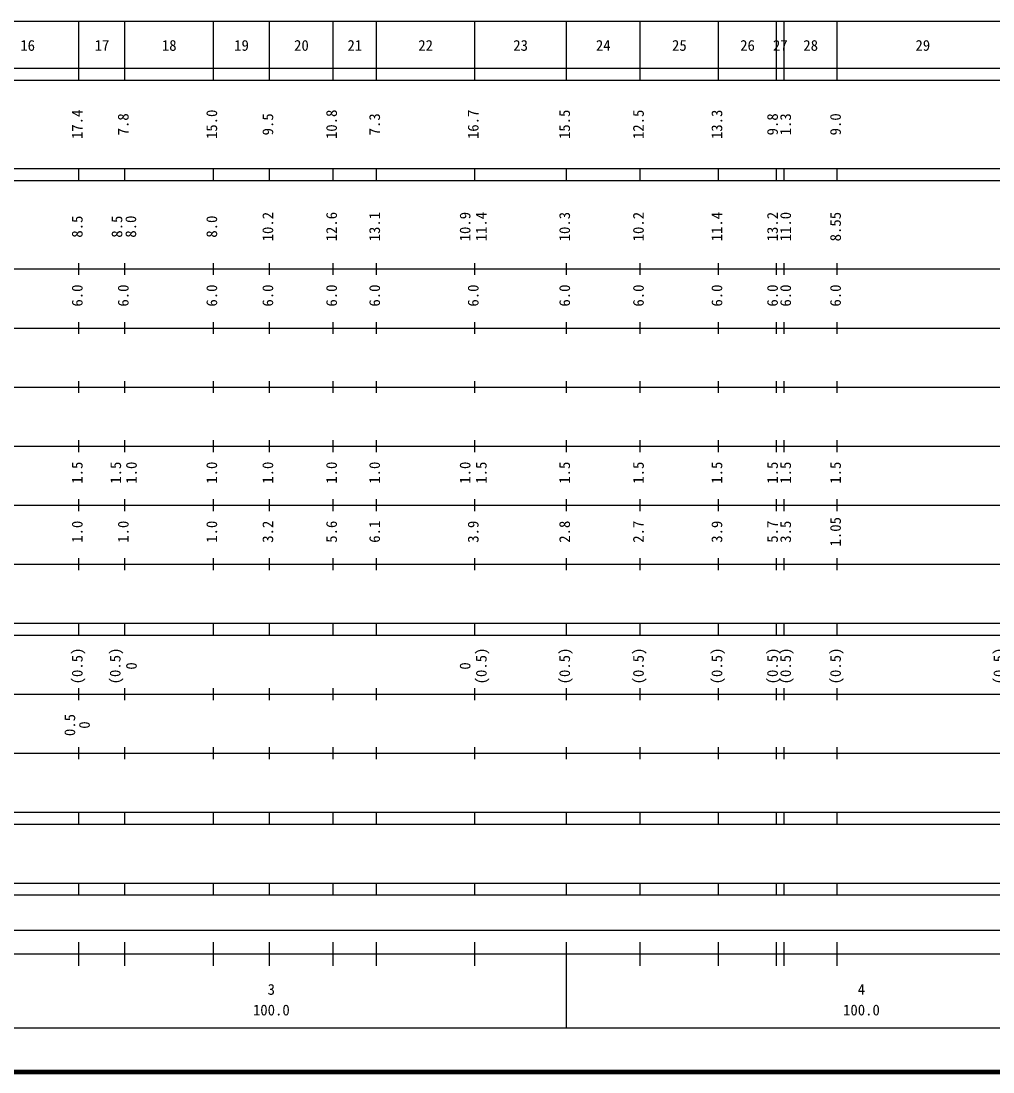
# Model space of a CAD drawing. Units: millimetres, scale not verified. Extents: x 40000 to 680000, y 20000 to 380000.
# Drawn here: x 275579 to 440295, y 20000 to 198000 of the extents above; entities that cross this region are included whole.
import ezdxf
from ezdxf.enums import TextEntityAlignment as Align

# ---------------------------------------------------------------- set-up
doc = ezdxf.new("R2010")
doc.units = ezdxf.units.MM
doc.header["$LTSCALE"] = 1000
doc.layers.add('M-TTL', color=2, linetype='Continuous', lineweight=140)
doc.layers.add('M-TTL-BAND', color=7, linetype='Continuous', lineweight=25)
doc.styles.add('ＭＳ ゴシック', font='')
doc.styles.get('ＭＳ ゴシック').set_extended_font_data('MS Gothic')

msp = doc.modelspace()

# ---------------------------------------------------------------- linework, layer by layer
at = {"layer": 'M-TTL'}
msp.add_line((40000, 20000), (680000, 20000), dxfattribs=at)
at = {"layer": 'M-TTL-BAND'}
for p, q in [((68000, 198000), (579000, 198000)), ((285400, 188000), (285400, 198000)), ((293200, 188000), (293200, 198000)), ((308200, 188000), (308200, 198000)), ((317700, 188000), (317700, 198000)), ((328500, 188000), (328500, 198000)), ((335800, 188000), (335800, 198000)), ((352500, 188000), (352500, 198000)), ((368000, 188000), (368000, 198000)), ((380500, 188000), (380500, 198000)), ((393800, 188000), (393800, 198000)), ((403600, 188000), (403600, 198000)), ((404900, 188000), (404900, 198000)), ((413900, 188000), (413900, 198000)), ((40000, 190000), (579000, 190000)), ((40000, 188000), (579000, 188000)), ((40000, 173000), (579000, 173000)), ((285400, 171000), (285400, 173000)), ((293200, 171000), (293200, 173000)), ((308200, 171000), (308200, 173000)), ((317700, 171000), (317700, 173000)), ((328500, 171000), (328500, 173000)), ((335800, 171000), (335800, 173000)), ((352500, 171000), (352500, 173000)), ((368000, 171000), (368000, 173000)), ((380500, 171000), (380500, 173000)), ((393800, 171000), (393800, 173000)), ((403600, 171000), (403600, 173000)), ((404900, 171000), (404900, 173000)), ((413900, 171000), (413900, 173000)), ((40000, 171000), (579000, 171000)), ((285400, 155000), (285400, 157000)), ((293200, 155000), (293200, 157000)), ((308200, 155000), (308200, 157000)), ((317700, 155000), (317700, 157000)), ((328500, 155000), (328500, 157000)), ((335800, 155000), (335800, 157000)), ((352500, 155000), (352500, 157000)), ((368000, 155000), (368000, 157000)), ((380500, 155000), (380500, 157000)), ((393800, 155000), (393800, 157000)), ((403600, 155000), (403600, 157000)), ((404900, 155000), (404900, 157000)), ((413900, 155000), (413900, 157000)), ((40000, 156000), (579000, 156000)), ((46000, 146000), (579000, 146000)), ((285400, 145000), (285400, 147000)), ((293200, 145000), (293200, 147000)), ((308200, 145000), (308200, 147000)), ((317700, 145000), (317700, 147000)), ((328500, 145000), (328500, 147000)), ((335800, 145000), (335800, 147000)), ((352500, 145000), (352500, 147000)), ((368000, 145000), (368000, 147000)), ((380500, 145000), (380500, 147000)), ((393800, 145000), (393800, 147000)), ((403600, 145000), (403600, 147000)), ((404900, 145000), (404900, 147000)), ((413900, 145000), (413900, 147000)), ((52000, 136000), (579000, 136000)), ((285400, 135000), (285400, 137000)), ((293200, 135000), (293200, 137000)), ((308200, 135000), (308200, 137000)), ((317700, 135000), (317700, 137000)), ((328500, 135000), (328500, 137000)), ((335800, 135000), (335800, 137000)), ((352500, 135000), (352500, 137000)), ((368000, 135000), (368000, 137000)), ((380500, 135000), (380500, 137000)), ((393800, 135000), (393800, 137000)), ((403600, 135000), (403600, 137000)), ((404900, 135000), (404900, 137000)), ((413900, 135000), (413900, 137000)), ((285400, 125000), (285400, 127000)), ((293200, 125000), (293200, 127000)), ((308200, 125000), (308200, 127000)), ((317700, 125000), (317700, 127000)), ((328500, 125000), (328500, 127000)), ((335800, 125000), (335800, 127000)), ((352500, 125000), (352500, 127000)), ((368000, 125000), (368000, 127000)), ((380500, 125000), (380500, 127000)), ((393800, 125000), (393800, 127000)), ((403600, 125000), (403600, 127000)), ((404900, 125000), (404900, 127000)), ((413900, 125000), (413900, 127000)), ((46000, 126000), (579000, 126000)), ((52000, 116000), (579000, 116000)), ((285400, 115000), (285400, 117000)), ((293200, 115000), (293200, 117000)), ((308200, 115000), (308200, 117000)), ((317700, 115000), (317700, 117000)), ((328500, 115000), (328500, 117000)), ((335800, 115000), (335800, 117000)), ((352500, 115000), (352500, 117000)), ((368000, 115000), (368000, 117000)), ((380500, 115000), (380500, 117000)), ((393800, 115000), (393800, 117000)), ((403600, 115000), (403600, 117000)), ((404900, 115000), (404900, 117000)), ((413900, 115000), (413900, 117000)), ((285400, 105000), (285400, 107000)), ((293200, 105000), (293200, 107000)), ((308200, 105000), (308200, 107000)), ((317700, 105000), (317700, 107000)), ((328500, 105000), (328500, 107000)), ((335800, 105000), (335800, 107000)), ((352500, 105000), (352500, 107000)), ((368000, 105000), (368000, 107000)), ((380500, 105000), (380500, 107000)), ((393800, 105000), (393800, 107000)), ((403600, 105000), (403600, 107000)), ((404900, 105000), (404900, 107000)), ((413900, 105000), (413900, 107000)), ((46000, 106000), (579000, 106000)), ((40000, 96000), (579000, 96000)), ((285400, 94000), (285400, 96000)), ((293200, 94000), (293200, 96000)), ((308200, 94000), (308200, 96000)), ((317700, 94000), (317700, 96000)), ((328500, 94000), (328500, 96000)), ((335800, 94000), (335800, 96000)), ((352500, 94000), (352500, 96000)), ((368000, 94000), (368000, 96000)), ((380500, 94000), (380500, 96000)), ((393800, 94000), (393800, 96000)), ((403600, 94000), (403600, 96000)), ((404900, 94000), (404900, 96000)), ((413900, 94000), (413900, 96000)), ((40000, 94000), (579000, 94000)), ((49000, 84000), (579000, 84000)), ((285400, 83000), (285400, 85000)), ((293200, 83000), (293200, 85000)), ((308200, 83000), (308200, 85000)), ((317700, 83000), (317700, 85000)), ((328500, 83000), (328500, 85000)), ((335800, 83000), (335800, 85000)), ((352500, 83000), (352500, 85000)), ((368000, 83000), (368000, 85000)), ((380500, 83000), (380500, 85000)), ((393800, 83000), (393800, 85000)), ((403600, 83000), (403600, 85000)), ((404900, 83000), (404900, 85000)), ((413900, 83000), (413900, 85000)), ((285400, 73000), (285400, 75000)), ((293200, 73000), (293200, 75000)), ((308200, 73000), (308200, 75000)), ((317700, 73000), (317700, 75000)), ((328500, 73000), (328500, 75000)), ((335800, 73000), (335800, 75000)), ((352500, 73000), (352500, 75000)), ((368000, 73000), (368000, 75000)), ((380500, 73000), (380500, 75000)), ((393800, 73000), (393800, 75000)), ((403600, 73000), (403600, 75000)), ((404900, 73000), (404900, 75000)), ((413900, 73000), (413900, 75000)), ((40000, 74000), (579000, 74000)), ((40000, 64000), (579000, 64000)), ((285400, 62000), (285400, 64000)), ((293200, 62000), (293200, 64000)), ((308200, 62000), (308200, 64000)), ((317700, 62000), (317700, 64000)), ((328500, 62000), (328500, 64000)), ((335800, 62000), (335800, 64000)), ((352500, 62000), (352500, 64000)), ((368000, 62000), (368000, 64000)), ((380500, 62000), (380500, 64000)), ((393800, 62000), (393800, 64000)), ((403600, 62000), (403600, 64000)), ((404900, 62000), (404900, 64000)), ((413900, 62000), (413900, 64000)), ((40000, 62000), (579000, 62000)), ((40000, 52000), (579000, 52000)), ((285400, 50000), (285400, 52000)), ((293200, 50000), (293200, 52000)), ((308200, 50000), (308200, 52000)), ((317700, 50000), (317700, 52000)), ((328500, 50000), (328500, 52000)), ((335800, 50000), (335800, 52000)), ((352500, 50000), (352500, 52000)), ((368000, 50000), (368000, 52000)), ((380500, 50000), (380500, 52000)), ((393800, 50000), (393800, 52000)), ((403600, 50000), (403600, 52000)), ((404900, 50000), (404900, 52000)), ((413900, 50000), (413900, 52000)), ((40000, 50000), (579000, 50000)), ((71000, 44000), (565000, 44000)), ((285400, 38000), (285400, 42000)), ((293200, 38000), (293200, 42000)), ((308200, 38000), (308200, 42000)), ((317700, 38000), (317700, 42000)), ((328500, 38000), (328500, 42000)), ((335800, 38000), (335800, 42000)), ((352500, 38000), (352500, 42000)), ((368000, 27500), (368000, 42000)), ((380500, 38000), (380500, 42000)), ((393800, 38000), (393800, 42000)), ((403600, 38000), (403600, 42000)), ((404900, 38000), (404900, 42000)), ((413900, 38000), (413900, 42000)), ((40000, 40000), (579000, 40000)), ((68000, 27500), (579000, 27500))]:
    msp.add_line(p, q, dxfattribs=at)

# ---------------------------------------------------------------- texts
at = {"layer": 'M-TTL-BAND', "style": 'ＭＳ ゴシック'}
for s, p in [('16', (276700, 192405)), ('17', (289300, 192405)), ('18', (300700, 192405)), ('19', (312950, 192405)), ('20', (323100, 192405)), ('21', (332150, 192405)), ('22', (344150, 192405)), ('23', (360250, 192405)), ('24', (374250, 192405)), ('25', (387150, 192405)), ('26', (398700, 192405)), ('27', (404250, 192405)), ('28', (409400, 192405)), ('29', (428400, 192405)), ('3', (318000, 32523)), ('4', (418000, 32523)), ('100.0', (318000, 29033)), ('100.0', (418000, 29033))]:
    msp.add_text(s, height=1833, dxfattribs=at).set_placement(p, align=Align.BOTTOM_CENTER)
for s, p in [('17.4', (286564, 180500)), ('7.8', (294364, 180500)), ('15.0', (309364, 180500)), ('9.5', (318864, 180500)), ('10.8', (329664, 180500)), ('7.3', (336964, 180500)), ('16.7', (353664, 180500)), ('15.5', (369164, 180500)), ('12.5', (381664, 180500)), ('13.3', (394964, 180500)), ('9.8', (404386, 180500)), ('1.3', (406611, 180500)), ('9.0', (415064, 180500)), ('10.2', (318864, 163174)), ('12.6', (329664, 163174)), ('13.1', (336964, 163174)), ('11.4', (355037, 163174)), ('10.2', (381664, 163174)), ('11.4', (394964, 163174)), ('13.2', (404386, 163174)), ('8.5', (286564, 163174)), ('8.5', (293300, 163174)), ('8.0', (295642, 163174)), ('8.0', (309364, 163174)), ('10.9', (352292, 163174)), ('10.3', (369164, 163174)), ('11.0', (406611, 163174)), ('8.55', (415064, 163174)), ('6.0', (286564, 151500)), ('6.0', (294364, 151500)), ('6.0', (309364, 151500)), ('6.0', (318864, 151500)), ('6.0', (329664, 151500)), ('6.0', (336964, 151500)), ('6.0', (353664, 151500)), ('6.0', (369164, 151500)), ('6.0', (381664, 151500)), ('6.0', (394964, 151500)), ('6.0', (404386, 151500)), ('6.0', (406611, 151500)), ('6.0', (415064, 151500)), ('1.5', (286564, 121500)), ('1.5', (293087, 121500)), ('1.0', (295748, 121500)), ('1.0', (309364, 121500)), ('1.0', (318864, 121500)), ('1.0', (329664, 121500)), ('1.0', (336964, 121500)), ('1.0', (352292, 121500)), ('1.5', (355037, 121500)), ('1.5', (369164, 121500)), ('1.5', (381664, 121500)), ('1.5', (394964, 121500)), ('1.5', (404386, 121500)), ('1.5', (406611, 121500)), ('1.5', (415064, 121500)), ('1.0', (286564, 111500)), ('1.0', (294364, 111500)), ('1.0', (309364, 111500)), ('3.2', (318864, 111500)), ('5.6', (329664, 111500)), ('6.1', (336964, 111500)), ('3.9', (353664, 111500)), ('2.8', (369164, 111500)), ('2.7', (381664, 111500)), ('3.9', (394964, 111500)), ('5.7', (404386, 111500)), ('3.5', (406611, 111500)), ('1.05', (415064, 111500)), ('(0.5)', (286564, 88764)), ('(0.5)', (292992, 88764)), ('(0.5)', (355037, 88764)), ('(0.5)', (369164, 88764)), ('(0.5)', (381664, 88764)), ('(0.5)', (394964, 88764)), ('(0.5)', (404386, 88764)), ('(0.5)', (406611, 88764)), ('(0.5)', (415064, 88764)), ('(0.5)', (442751, 88764)), ('0', (295737, 88764)), ('0', (352292, 88764)), ('0.5', (285310, 78764)), ('0', (287787, 78764))]:
    msp.add_text(s, height=1833, rotation=90, dxfattribs=at).set_placement(p, align=Align.BOTTOM_CENTER)

doc.saveas('drawing.dxf')
